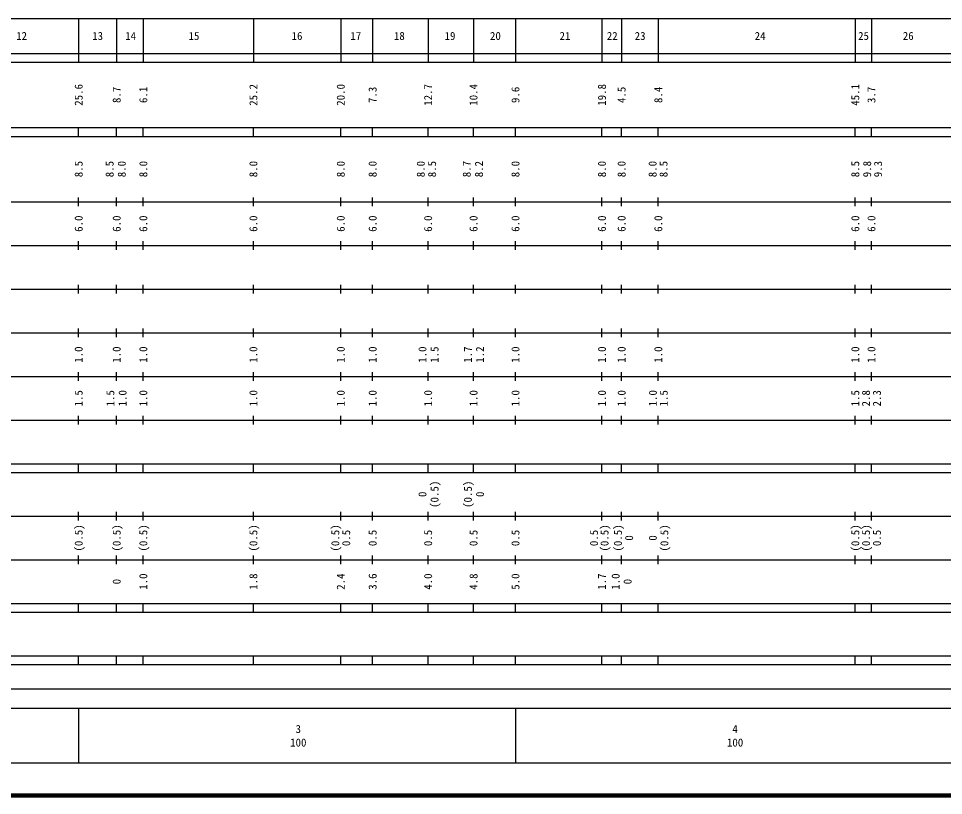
# Model space of a CAD drawing. Units: millimetres on the paper, enlarged 1000 times. Extents: x 40000 to 680000, y 20000 to 380000.
# Drawn here: x 254234 to 466003, y 20000 to 198000 of the extents above; entities that cross this region are included whole.
import ezdxf
from ezdxf.enums import TextEntityAlignment as Align

# ---------------------------------------------------------------- set-up
doc = ezdxf.new("R2010")
doc.units = ezdxf.units.MM
doc.header["$LTSCALE"] = 1000
doc.layers.add('M-TTL', color=2, linetype='Continuous', lineweight=140)
doc.layers.add('M-TTL-BAND', color=7, linetype='Continuous', lineweight=25)
doc.styles.add('ＭＳ ゴシック', font='')
doc.styles.get('ＭＳ ゴシック').set_extended_font_data('MS Gothic')

msp = doc.modelspace()

# ---------------------------------------------------------------- linework, layer by layer
at = {"layer": 'M-TTL'}
msp.add_line((40000, 20000), (680000, 20000), dxfattribs=at)
at = {"layer": 'M-TTL-BAND'}
for p, q in [((68000, 198000), (579000, 198000)), ((268000, 198000), (268000, 188000)), ((276700, 198000), (276700, 188000)), ((282800, 198000), (282800, 188000)), ((308000, 198000), (308000, 188000)), ((328000, 198000), (328000, 188000)), ((335300, 198000), (335300, 188000)), ((348000, 198000), (348000, 188000)), ((358400, 198000), (358400, 188000)), ((368000, 198000), (368000, 188000)), ((387800, 198000), (387800, 188000)), ((392300, 198000), (392300, 188000)), ((400700, 198000), (400700, 188000)), ((445800, 198000), (445800, 188000)), ((449500, 198000), (449500, 188000)), ((40000, 190000), (579000, 190000)), ((40000, 188000), (579000, 188000)), ((40000, 173000), (579000, 173000)), ((268000, 171000), (268000, 173000)), ((276700, 171000), (276700, 173000)), ((282800, 171000), (282800, 173000)), ((308000, 171000), (308000, 173000)), ((328000, 171000), (328000, 173000)), ((335300, 171000), (335300, 173000)), ((348000, 171000), (348000, 173000)), ((358400, 171000), (358400, 173000)), ((368000, 171000), (368000, 173000)), ((387800, 171000), (387800, 173000)), ((392300, 171000), (392300, 173000)), ((400700, 171000), (400700, 173000)), ((445800, 171000), (445800, 173000)), ((449500, 171000), (449500, 173000)), ((40000, 171000), (579000, 171000)), ((268000, 155000), (268000, 157000)), ((276700, 155000), (276700, 157000)), ((282800, 155000), (282800, 157000)), ((308000, 155000), (308000, 157000)), ((328000, 155000), (328000, 157000)), ((335300, 155000), (335300, 157000)), ((348000, 155000), (348000, 157000)), ((358400, 155000), (358400, 157000)), ((368000, 155000), (368000, 157000)), ((387800, 155000), (387800, 157000)), ((392300, 155000), (392300, 157000)), ((400700, 155000), (400700, 157000)), ((445800, 155000), (445800, 157000)), ((449500, 155000), (449500, 157000)), ((40000, 156000), (579000, 156000)), ((268000, 145000), (268000, 147000)), ((276700, 145000), (276700, 147000)), ((282800, 145000), (282800, 147000)), ((308000, 145000), (308000, 147000)), ((328000, 145000), (328000, 147000)), ((335300, 145000), (335300, 147000)), ((348000, 145000), (348000, 147000)), ((358400, 145000), (358400, 147000)), ((368000, 145000), (368000, 147000)), ((387800, 145000), (387800, 147000)), ((392300, 145000), (392300, 147000)), ((400700, 145000), (400700, 147000)), ((445800, 145000), (445800, 147000)), ((449500, 145000), (449500, 147000)), ((46000, 146000), (579000, 146000)), ((52000, 136000), (579000, 136000)), ((268000, 135000), (268000, 137000)), ((276700, 135000), (276700, 137000)), ((282800, 135000), (282800, 137000)), ((308000, 135000), (308000, 137000)), ((328000, 135000), (328000, 137000)), ((335300, 135000), (335300, 137000)), ((348000, 135000), (348000, 137000)), ((358400, 135000), (358400, 137000)), ((368000, 135000), (368000, 137000)), ((387800, 135000), (387800, 137000)), ((392300, 135000), (392300, 137000)), ((400700, 135000), (400700, 137000)), ((445800, 135000), (445800, 137000)), ((449500, 135000), (449500, 137000)), ((46000, 126000), (579000, 126000)), ((268000, 125000), (268000, 127000)), ((276700, 125000), (276700, 127000)), ((282800, 125000), (282800, 127000)), ((308000, 125000), (308000, 127000)), ((328000, 125000), (328000, 127000)), ((335300, 125000), (335300, 127000)), ((348000, 125000), (348000, 127000)), ((358400, 125000), (358400, 127000)), ((368000, 125000), (368000, 127000)), ((387800, 125000), (387800, 127000)), ((392300, 125000), (392300, 127000)), ((400700, 125000), (400700, 127000)), ((445800, 125000), (445800, 127000)), ((449500, 125000), (449500, 127000)), ((268000, 115000), (268000, 117000)), ((276700, 115000), (276700, 117000)), ((282800, 115000), (282800, 117000)), ((308000, 115000), (308000, 117000)), ((328000, 115000), (328000, 117000)), ((335300, 115000), (335300, 117000)), ((348000, 115000), (348000, 117000)), ((358400, 115000), (358400, 117000)), ((368000, 115000), (368000, 117000)), ((387800, 115000), (387800, 117000)), ((392300, 115000), (392300, 117000)), ((400700, 115000), (400700, 117000)), ((445800, 115000), (445800, 117000)), ((449500, 115000), (449500, 117000)), ((52000, 116000), (579000, 116000)), ((46000, 106000), (579000, 106000)), ((268000, 105000), (268000, 107000)), ((276700, 105000), (276700, 107000)), ((282800, 105000), (282800, 107000)), ((308000, 105000), (308000, 107000)), ((328000, 105000), (328000, 107000)), ((335300, 105000), (335300, 107000)), ((348000, 105000), (348000, 107000)), ((358400, 105000), (358400, 107000)), ((368000, 105000), (368000, 107000)), ((387800, 105000), (387800, 107000)), ((392300, 105000), (392300, 107000)), ((400700, 105000), (400700, 107000)), ((445800, 105000), (445800, 107000)), ((449500, 105000), (449500, 107000)), ((40000, 96000), (579000, 96000)), ((268000, 94000), (268000, 96000)), ((276700, 94000), (276700, 96000)), ((282800, 94000), (282800, 96000)), ((308000, 94000), (308000, 96000)), ((328000, 94000), (328000, 96000)), ((335300, 94000), (335300, 96000)), ((348000, 94000), (348000, 96000)), ((358400, 94000), (358400, 96000)), ((368000, 94000), (368000, 96000)), ((387800, 94000), (387800, 96000)), ((392300, 94000), (392300, 96000)), ((400700, 94000), (400700, 96000)), ((445800, 94000), (445800, 96000)), ((449500, 94000), (449500, 96000)), ((40000, 94000), (579000, 94000)), ((268000, 83000), (268000, 85000)), ((276700, 83000), (276700, 85000)), ((282800, 83000), (282800, 85000)), ((308000, 83000), (308000, 85000)), ((328000, 83000), (328000, 85000)), ((335300, 83000), (335300, 85000)), ((348000, 83000), (348000, 85000)), ((358400, 83000), (358400, 85000)), ((368000, 83000), (368000, 85000)), ((387800, 83000), (387800, 85000)), ((392300, 83000), (392300, 85000)), ((400700, 83000), (400700, 85000)), ((445800, 83000), (445800, 85000)), ((449500, 83000), (449500, 85000)), ((49000, 84000), (579000, 84000)), ((268000, 73000), (268000, 75000)), ((276700, 73000), (276700, 75000)), ((282800, 73000), (282800, 75000)), ((308000, 73000), (308000, 75000)), ((328000, 73000), (328000, 75000)), ((335300, 73000), (335300, 75000)), ((348000, 73000), (348000, 75000)), ((358400, 73000), (358400, 75000)), ((368000, 73000), (368000, 75000)), ((387800, 73000), (387800, 75000)), ((392300, 73000), (392300, 75000)), ((400700, 73000), (400700, 75000)), ((445800, 73000), (445800, 75000)), ((449500, 73000), (449500, 75000)), ((40000, 74000), (579000, 74000)), ((40000, 64000), (579000, 64000)), ((268000, 62000), (268000, 64000)), ((276700, 62000), (276700, 64000)), ((282800, 62000), (282800, 64000)), ((308000, 62000), (308000, 64000)), ((328000, 62000), (328000, 64000)), ((335300, 62000), (335300, 64000)), ((348000, 62000), (348000, 64000)), ((358400, 62000), (358400, 64000)), ((368000, 62000), (368000, 64000)), ((387800, 62000), (387800, 64000)), ((392300, 62000), (392300, 64000)), ((400700, 62000), (400700, 64000)), ((445800, 62000), (445800, 64000)), ((449500, 62000), (449500, 64000)), ((40000, 62000), (579000, 62000)), ((40000, 52000), (579000, 52000)), ((268000, 50000), (268000, 52000)), ((276700, 50000), (276700, 52000)), ((282800, 50000), (282800, 52000)), ((308000, 50000), (308000, 52000)), ((328000, 50000), (328000, 52000)), ((335300, 50000), (335300, 52000)), ((348000, 50000), (348000, 52000)), ((358400, 50000), (358400, 52000)), ((368000, 50000), (368000, 52000)), ((387800, 50000), (387800, 52000)), ((392300, 50000), (392300, 52000)), ((400700, 50000), (400700, 52000)), ((445800, 50000), (445800, 52000)), ((449500, 50000), (449500, 52000)), ((40000, 50000), (579000, 50000)), ((70805, 44406), (544305, 44406)), ((40000, 40000), (579000, 40000)), ((268000, 40000), (268000, 27500)), ((368000, 40000), (368000, 27500)), ((68000, 27500), (579000, 27500))]:
    msp.add_line(p, q, dxfattribs=at)

# ---------------------------------------------------------------- texts
at = {"layer": 'M-TTL-BAND', "style": 'ＭＳ ゴシック'}
for s, p in [('12', (254947, 194000)), ('13', (272351, 194000)), ('14', (279903, 194000)), ('15', (294407, 194000)), ('16', (317995, 194000)), ('17', (331458, 194000)), ('18', (341419, 194000)), ('19', (353022, 194000)), ('20', (363420, 194000)), ('21', (379346, 194000)), ('22', (390168, 194000)), ('23', (396547, 194000)), ('24', (424021, 194000)), ('25', (447692, 194000)), ('26', (457926, 194000)), ('3', (318288, 35238)), ('4', (418288, 35238)), ('100', (318288, 32131)), ('100', (418288, 32131))]:
    msp.add_text(s, height=1833, dxfattribs=at).set_placement(p, align=Align.MIDDLE_CENTER)
for s, p in [('25.6', (268000, 180500)), ('8.7', (276700, 180500)), ('6.1', (282800, 180500)), ('25.2', (308000, 180500)), ('20.0', (328000, 180500)), ('7.3', (335300, 180500)), ('12.7', (348000, 180500)), ('10.4', (358400, 180500)), ('9.6', (368000, 180500)), ('19.8', (387800, 180500)), ('4.5', (392300, 180500)), ('8.4', (400700, 180500)), ('45.1', (445800, 180500)), ('3.7', (449500, 180500)), ('8.5', (268000, 163500)), ('8.5', (275090, 163500)), ('8.0', (277863, 163500)), ('8.0', (282800, 163500)), ('8.0', (308000, 163500)), ('8.0', (328000, 163500)), ('8.0', (335300, 163500)), ('8.0', (346320, 163500)), ('8.5', (348911, 163500)), ('8.7', (356851, 163500)), ('8.2', (359642, 163500)), ('8.0', (368000, 163500)), ('8.0', (387800, 163500)), ('8.0', (392300, 163500)), ('8.0', (399398, 163500)), ('8.5', (401898, 163500)), ('8.5', (445800, 163500)), ('9.8', (448517, 163500)), ('9.3', (451017, 163500)), ('6.0', (268000, 151000)), ('6.0', (276700, 151000)), ('6.0', (282800, 151000)), ('6.0', (308000, 151000)), ('6.0', (328000, 151000)), ('6.0', (335300, 151000)), ('6.0', (348000, 151000)), ('6.0', (358400, 151000)), ('6.0', (368000, 151000)), ('6.0', (387800, 151000)), ('6.0', (392300, 151000)), ('6.0', (400700, 151000)), ('6.0', (445800, 151000)), ('6.0', (449500, 151000)), ('1.0', (268000, 121000)), ('1.0', (276700, 121000)), ('1.0', (282800, 121000)), ('1.0', (308000, 121000)), ('1.0', (328000, 121000)), ('1.0', (335300, 121000)), ('1.0', (346707, 121000)), ('1.5', (349480, 121000)), ('1.7', (357107, 121000)), ('1.2', (359880, 121000)), ('1.0', (368000, 121000)), ('1.0', (387800, 121000)), ('1.0', (392300, 121000)), ('1.0', (400700, 121000)), ('1.0', (445800, 121000)), ('1.0', (449500, 121000)), ('1.5', (268000, 111000)), ('1.5', (275258, 111000)), ('1.0', (278057, 111000)), ('1.0', (282800, 111000)), ('1.0', (308000, 111000)), ('1.0', (328000, 111000)), ('1.0', (335300, 111000)), ('1.0', (348000, 111000)), ('1.0', (358400, 111000)), ('1.0', (368000, 111000)), ('1.0', (387800, 111000)), ('1.0', (392300, 111000)), ('1.0', (399450, 111000)), ('1.5', (401950, 111000)), ('1.5', (445800, 111000)), ('2.8', (448250, 111000)), ('2.3', (450750, 111000)), ('(0.5)', (349480, 89000)), ('(0.5)', (357107, 89000)), ('0', (346707, 89000)), ('0', (359880, 89000)), ('(0.5)', (268000, 79000)), ('(0.5)', (276700, 79000)), ('(0.5)', (282800, 79000)), ('(0.5)', (308000, 79000)), ('(0.5)', (326754, 79000)), ('0.5', (329254, 79000)), ('0.5', (335300, 79000)), ('0.5', (348000, 79000)), ('0.5', (358400, 79000)), ('0.5', (368000, 79000)), ('0.5', (385978, 79000)), ('(0.5)', (388391, 79000)), ('(0.5)', (391455, 79000)), ('(0.5)', (402091, 79000)), ('(0.5)', (445800, 79000)), ('(0.5)', (448250, 79000)), ('0.5', (450750, 79000)), ('0', (394018, 79000)), ('0', (399439, 79000)), ('1.0', (282800, 69000)), ('1.8', (308000, 69000)), ('2.4', (328000, 69000)), ('3.6', (335300, 69000)), ('4.0', (348000, 69000)), ('4.8', (358400, 69000)), ('5.0', (368000, 69000)), ('1.7', (387800, 69000)), ('1.0', (390934, 69000)), ('0', (276700, 69000)), ('0', (393675, 69000))]:
    msp.add_text(s, height=1833, rotation=90, dxfattribs=at).set_placement(p, align=Align.MIDDLE_CENTER)

doc.saveas('drawing.dxf')
